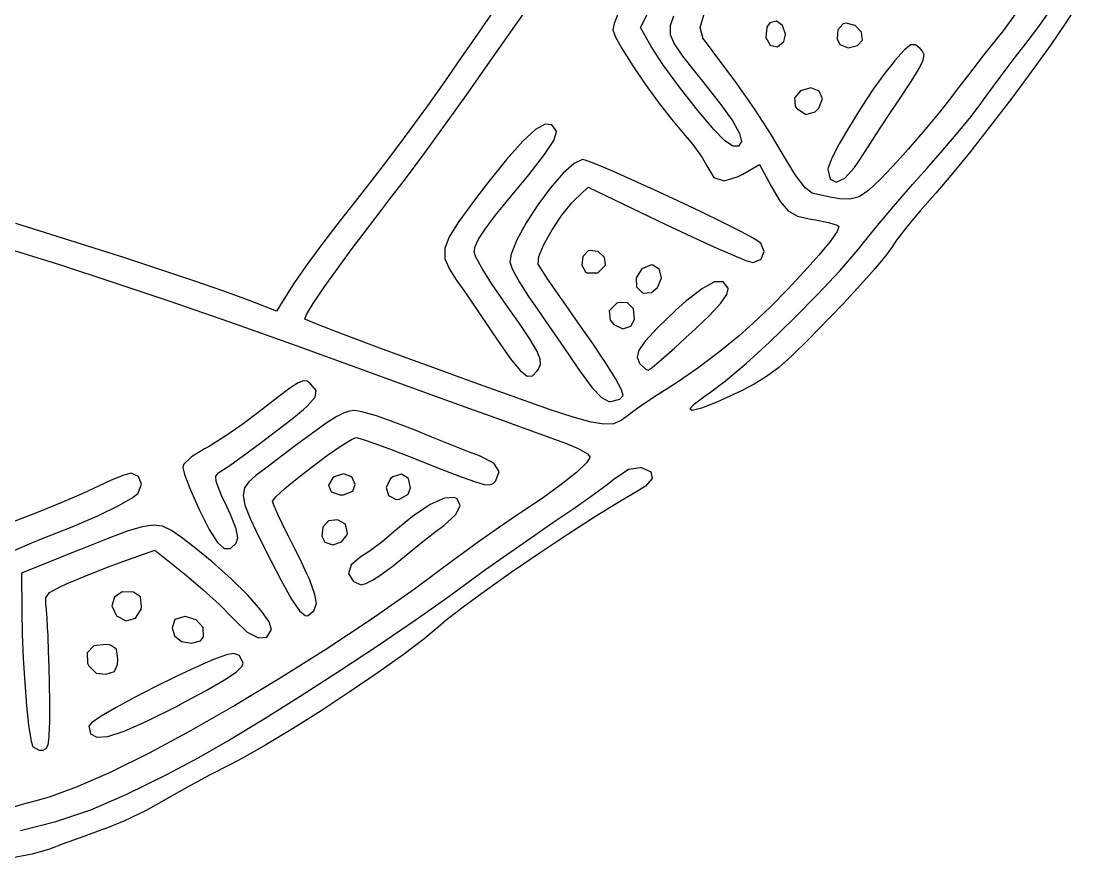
# Model space of a CAD drawing. Header units: inches. Extents: x -2.16 to 7.19, y -6.87 to -1.22.
# Drawn here: x 1.157 to 1.744, y -6.352 to -5.884 of the extents above; entities that cross this region are included whole.
import ezdxf

# ---------------------------------------------------------------- set-up
doc = ezdxf.new("R2010")
doc.units = ezdxf.units.IN
doc.header["$MEASUREMENT"] = 0
doc.layers.add('Front', color=13, linetype='CONTINUOUS', true_color=0xc83434)

msp = doc.modelspace()

# ---------------------------------------------------------------- linework, layer by layer
at = {"layer": 'Front', "linetype": 'CONTINUOUS'}
for p, q in [((1.43381, -5.88511), (1.44348, -5.87143)), ((1.50273, -5.8878), (1.51062, -5.87206)), ((1.42083, -5.87837), (1.40713, -5.89813)), ((1.4907, -5.87857), (1.48801, -5.88566)), ((1.52113, -5.88155), (1.51931, -5.88687)), ((1.53591, -5.88775), (1.5383, -5.87965)), ((1.71416, -5.87694), (1.70498, -5.88962)), ((1.72443, -5.88801), (1.73164, -5.87777)), ((1.744, -5.87899), (1.73975, -5.88546)), ((1.42357, -5.89969), (1.43381, -5.88511)), ((1.48801, -5.88566), (1.48726, -5.88907)), ((1.51931, -5.88687), (1.51932, -5.89168)), ((1.5748, -5.88527), (1.57323, -5.88761)), ((1.57848, -5.88435), (1.5748, -5.88527)), ((1.58196, -5.88666), (1.57848, -5.88435)), ((1.5835, -5.89155), (1.58196, -5.88666)), ((1.61576, -5.88574), (1.61288, -5.88907)), ((1.61747, -5.88537), (1.61576, -5.88574)), ((1.62238, -5.88675), (1.61747, -5.88537)), ((1.62599, -5.89045), (1.62238, -5.88675)), ((1.73975, -5.88546), (1.73156, -5.89746)), ((1.48726, -5.88907), (1.4887, -5.89313)), ((1.4887, -5.89313), (1.49261, -5.90016)), ((1.50773, -5.89677), (1.50273, -5.8878)), ((1.51932, -5.89168), (1.52148, -5.89697)), ((1.53744, -5.89342), (1.53591, -5.88775)), ((1.53753, -5.89374), (1.53744, -5.89342)), ((1.57323, -5.88761), (1.57267, -5.89342)), ((1.57267, -5.89342), (1.57505, -5.89761)), ((1.58302, -5.89412), (1.5835, -5.89155)), ((1.61288, -5.88907), (1.61238, -5.89412)), ((1.62649, -5.89494), (1.62599, -5.89045)), ((1.70248, -5.8928), (1.69416, -5.90324)), ((1.70498, -5.88962), (1.70248, -5.8928)), ((1.71664, -5.8983), (1.72443, -5.88801)), ((1.40713, -5.89813), (1.40303, -5.90405)), ((1.50863, -5.89835), (1.50773, -5.89677)), ((1.51511, -5.90836), (1.50863, -5.89835)), ((1.52148, -5.89697), (1.52606, -5.90375)), ((1.53892, -5.89564), (1.53753, -5.89374)), ((1.54323, -5.90145), (1.53892, -5.89564)), ((1.57505, -5.89761), (1.57912, -5.89857)), ((1.57912, -5.89857), (1.58274, -5.8956)), ((1.58274, -5.8956), (1.58302, -5.89412)), ((1.61238, -5.89412), (1.61392, -5.89738)), ((1.61392, -5.89738), (1.61851, -5.89908)), ((1.61851, -5.89908), (1.62371, -5.89785)), ((1.62371, -5.89785), (1.62649, -5.89494)), ((1.65356, -5.89754), (1.65005, -5.90034)), ((1.65609, -5.89746), (1.65356, -5.89754)), ((1.65874, -5.89956), (1.65609, -5.89746)), ((1.71126, -5.90517), (1.71664, -5.8983)), ((1.73156, -5.89746), (1.7213, -5.91174)), ((1.40303, -5.90405), (1.3933, -5.91804)), ((1.41353, -5.91405), (1.42357, -5.89969)), ((1.49261, -5.90016), (1.49834, -5.90922)), ((1.52606, -5.90375), (1.53338, -5.913)), ((1.5492, -5.90946), (1.54323, -5.90145)), ((1.65005, -5.90034), (1.64443, -5.90639)), ((1.65993, -5.90085), (1.65874, -5.89956)), ((1.6609, -5.90301), (1.65993, -5.90085)), ((1.6604, -5.90602), (1.6609, -5.90301)), ((1.69416, -5.90324), (1.68565, -5.91413)), ((1.70334, -5.91552), (1.71126, -5.90517)), ((1.49834, -5.90922), (1.50524, -5.91934)), ((1.5238, -5.92035), (1.51511, -5.90836)), ((1.556, -5.91853), (1.5492, -5.90946)), ((1.64433, -5.90651), (1.63893, -5.91323)), ((1.64443, -5.90639), (1.64433, -5.90651)), ((1.65369, -5.91785), (1.65812, -5.91069)), ((1.65812, -5.91069), (1.6604, -5.90602)), ((1.40537, -5.92566), (1.41353, -5.91405)), ((1.53338, -5.913), (1.53728, -5.9178)), ((1.63893, -5.91323), (1.63253, -5.92222)), ((1.68565, -5.91413), (1.67833, -5.92371)), ((1.69643, -5.92478), (1.70334, -5.91552)), ((1.7213, -5.91174), (1.7098, -5.92723)), ((1.3933, -5.91804), (1.38471, -5.93019)), ((1.50524, -5.91934), (1.51268, -5.92959)), ((1.53366, -5.93293), (1.5238, -5.92035)), ((1.53728, -5.9178), (1.54735, -5.93053)), ((1.55816, -5.92144), (1.556, -5.91853)), ((1.56208, -5.92708), (1.55816, -5.92144)), ((1.59764, -5.92155), (1.59187, -5.92318)), ((1.6023, -5.92328), (1.59764, -5.92155)), ((1.63253, -5.92222), (1.62577, -5.93249)), ((1.64678, -5.92831), (1.65369, -5.91785)), ((1.39387, -5.94172), (1.40537, -5.92566)), ((1.56672, -5.93377), (1.56208, -5.92708)), ((1.59187, -5.92318), (1.58865, -5.92708)), ((1.58865, -5.92708), (1.58905, -5.93177)), ((1.60223, -5.93283), (1.60418, -5.92766)), ((1.60418, -5.92766), (1.6023, -5.92328)), ((1.64105, -5.93695), (1.64678, -5.92831)), ((1.67589, -5.92698), (1.66971, -5.93489)), ((1.67833, -5.92371), (1.67589, -5.92698)), ((1.69158, -5.93155), (1.69643, -5.92478)), ((1.7098, -5.92723), (1.69785, -5.94289)), ((1.38471, -5.93019), (1.3766, -5.94143)), ((1.51268, -5.92959), (1.52, -5.93902)), ((1.54366, -5.94474), (1.53366, -5.93293)), ((1.54735, -5.93053), (1.55416, -5.94009)), ((1.57528, -5.94702), (1.56672, -5.93377)), ((1.58905, -5.93177), (1.58975, -5.9328)), ((1.58975, -5.9328), (1.59493, -5.93628)), ((1.60021, -5.93481), (1.60223, -5.93283)), ((1.62577, -5.93249), (1.61925, -5.94301)), ((1.68707, -5.93756), (1.69158, -5.93155)), ((1.52, -5.93902), (1.52559, -5.94559)), ((1.55416, -5.94009), (1.55796, -5.9469)), ((1.59493, -5.93628), (1.60021, -5.93481)), ((1.63399, -5.94768), (1.64105, -5.93695)), ((1.66971, -5.93489), (1.66135, -5.94494)), ((1.67998, -5.94628), (1.68707, -5.93756)), ((1.3766, -5.94143), (1.36826, -5.95267)), ((1.38224, -5.95771), (1.39387, -5.94172)), ((1.44413, -5.94466), (1.43702, -5.95117)), ((1.44947, -5.94169), (1.44413, -5.94466)), ((1.45327, -5.94206), (1.44947, -5.94169)), ((1.45577, -5.94558), (1.45327, -5.94206)), ((1.45438, -5.95081), (1.45588, -5.94609)), ((1.45588, -5.94609), (1.45577, -5.94558)), ((1.52559, -5.94559), (1.53191, -5.95316)), ((1.54947, -5.95079), (1.54366, -5.94474)), ((1.61925, -5.94301), (1.61359, -5.95278)), ((1.66135, -5.94494), (1.65207, -5.95565)), ((1.67142, -5.95633), (1.67998, -5.94628)), ((1.69785, -5.94289), (1.68627, -5.95765)), ((1.43702, -5.95117), (1.42789, -5.96144)), ((1.44919, -5.95875), (1.45438, -5.95081)), ((1.55416, -5.95408), (1.54947, -5.95079)), ((1.55897, -5.95138), (1.55743, -5.95394)), ((1.55796, -5.9469), (1.55897, -5.95138)), ((1.58225, -5.95879), (1.57528, -5.94702)), ((1.62796, -5.95695), (1.63399, -5.94768)), ((1.36826, -5.95267), (1.35902, -5.96483)), ((1.37145, -5.97227), (1.38224, -5.95771)), ((1.53191, -5.95316), (1.53703, -5.96029)), ((1.55738, -5.95397), (1.55416, -5.95408)), ((1.55743, -5.95394), (1.55738, -5.95397)), ((1.61359, -5.95278), (1.60943, -5.96079)), ((1.62382, -5.96342), (1.62796, -5.95695)), ((1.65207, -5.95565), (1.64582, -5.9626)), ((1.66237, -5.96655), (1.67142, -5.95633)), ((1.68627, -5.95765), (1.67585, -5.97046)), ((1.42789, -5.96144), (1.4165, -5.97565)), ((1.44029, -5.96996), (1.44919, -5.95875)), ((1.46563, -5.96362), (1.4595, -5.96916)), ((1.47023, -5.96155), (1.46563, -5.96362)), ((1.47171, -5.96186), (1.47023, -5.96155)), ((1.47744, -5.96395), (1.47171, -5.96186)), ((1.53703, -5.96029), (1.53965, -5.96503)), ((1.58276, -5.9597), (1.58225, -5.95879)), ((1.58712, -5.96686), (1.58276, -5.9597)), ((1.60943, -5.96079), (1.60737, -5.96603)), ((1.62211, -5.96598), (1.62382, -5.96342)), ((1.64582, -5.9626), (1.63681, -5.97225)), ((1.35902, -5.96483), (1.3482, -5.97883)), ((1.4595, -5.96916), (1.45253, -5.9772)), ((1.48634, -5.96766), (1.47744, -5.96395)), ((1.49755, -5.97258), (1.48634, -5.96766)), ((1.53965, -5.96503), (1.54365, -5.97141)), ((1.55725, -5.97099), (1.55985, -5.9696)), ((1.55985, -5.9696), (1.56909, -5.96428)), ((1.56909, -5.96428), (1.57565, -5.97634)), ((1.5892, -5.97028), (1.58712, -5.96686)), ((1.60737, -5.96603), (1.60725, -5.96686)), ((1.60725, -5.96686), (1.60853, -5.9725)), ((1.61666, -5.97191), (1.62211, -5.96598)), ((1.65442, -5.97547), (1.66237, -5.96655)), ((1.3625, -5.98405), (1.37145, -5.97227)), ((1.43025, -5.98205), (1.44029, -5.96996)), ((1.51023, -5.97833), (1.49755, -5.97258)), ((1.54365, -5.97141), (1.54937, -5.97336)), ((1.54937, -5.97336), (1.55725, -5.97099)), ((1.59458, -5.97731), (1.5892, -5.97028)), ((1.60853, -5.9725), (1.6119, -5.97413)), ((1.6119, -5.97413), (1.61666, -5.97191)), ((1.63681, -5.97225), (1.63007, -5.97862)), ((1.64389, -5.98761), (1.65442, -5.97547)), ((1.67585, -5.97046), (1.66742, -5.98026)), ((1.3482, -5.97883), (1.33512, -5.99558)), ((1.4165, -5.97565), (1.4095, -5.98481)), ((1.45253, -5.9772), (1.44544, -5.98673)), ((1.46565, -5.98442), (1.4735, -5.97684)), ((1.4735, -5.97684), (1.51725, -5.9979)), ((1.52353, -5.9845), (1.51023, -5.97833)), ((1.57565, -5.97634), (1.58068, -5.98497)), ((1.5985, -5.98022), (1.59458, -5.97731)), ((1.60155, -5.9809), (1.5985, -5.98022)), ((1.6085, -5.98241), (1.60155, -5.9809)), ((1.63007, -5.97862), (1.62463, -5.98226)), ((1.66705, -5.98067), (1.65868, -5.99015)), ((1.66742, -5.98026), (1.66705, -5.98067)), ((1.35794, -5.98994), (1.3625, -5.98405)), ((1.4095, -5.98481), (1.40122, -5.99612)), ((1.42181, -5.99252), (1.43025, -5.98205)), ((1.44544, -5.98673), (1.43893, -5.99676)), ((1.45875, -5.99257), (1.46436, -5.98573)), ((1.46436, -5.98573), (1.46565, -5.98442)), ((1.53659, -5.99071), (1.52353, -5.9845)), ((1.58068, -5.98497), (1.58507, -5.99017)), ((1.61369, -5.98338), (1.6085, -5.98241)), ((1.6195, -5.98367), (1.61369, -5.98338)), ((1.62463, -5.98226), (1.6195, -5.98367)), ((1.34548, -6.00629), (1.35794, -5.98994)), ((1.41595, -6.0003), (1.42181, -5.99252)), ((1.45333, -6.00069), (1.45875, -5.99257)), ((1.54856, -5.99654), (1.53659, -5.99071)), ((1.58507, -5.99017), (1.59029, -5.99306)), ((1.59029, -5.99306), (1.5978, -5.99474)), ((1.63399, -5.99935), (1.64389, -5.98761)), ((1.65868, -5.99015), (1.65122, -5.99908)), ((1.17369, -6.00324), (1.15404, -5.99717)), ((1.33512, -5.99558), (1.33142, -6.0003)), ((1.40122, -5.99612), (1.39595, -6.00459)), ((1.43893, -5.99676), (1.4337, -6.00629)), ((1.51725, -5.9979), (1.53108, -6.00445)), ((1.5586, -6.00161), (1.54856, -5.99654)), ((1.5978, -5.99474), (1.60032, -5.99513)), ((1.60032, -5.99513), (1.60752, -5.99653)), ((1.60752, -5.99653), (1.61239, -5.99814)), ((1.61239, -5.99814), (1.6134, -5.99887)), ((1.6134, -5.99887), (1.61242, -6.00167)), ((1.65122, -5.99908), (1.64555, -6.0064)), ((1.19427, -6.00974), (1.17369, -6.00324)), ((1.33142, -6.0003), (1.32359, -6.01054)), ((1.39595, -6.00459), (1.39347, -6.01119)), ((1.41227, -6.00594), (1.41595, -6.0003)), ((1.44882, -6.0088), (1.45333, -6.00069)), ((1.53108, -6.00445), (1.54357, -6.01017)), ((1.56585, -6.00552), (1.5586, -6.00161)), ((1.61242, -6.00167), (1.60846, -6.00724)), ((1.62612, -6.00905), (1.63399, -5.99935)), ((1.21496, -6.0164), (1.19427, -6.00974)), ((1.32359, -6.01054), (1.31593, -6.02103)), ((1.34184, -6.01119), (1.34548, -6.00629)), ((1.40987, -6.01303), (1.41037, -6.01)), ((1.41037, -6.01), (1.41227, -6.00594)), ((1.4337, -6.00629), (1.43046, -6.01435)), ((1.44597, -6.0156), (1.44882, -6.0088)), ((1.54357, -6.01017), (1.55397, -6.01473)), ((1.56947, -6.00787), (1.56585, -6.00552)), ((1.56974, -6.00814), (1.56947, -6.00787)), ((1.57169, -6.01283), (1.56974, -6.00814)), ((1.60846, -6.00724), (1.60213, -6.0149)), ((1.62405, -6.01163), (1.62612, -6.00905)), ((1.64272, -6.01067), (1.63961, -6.01504)), ((1.64555, -6.0064), (1.64272, -6.01067)), ((1.15074, -6.01143), (1.17893, -6.02025)), ((1.23495, -6.02297), (1.21496, -6.0164)), ((1.33482, -6.02064), (1.34184, -6.01119)), ((1.39347, -6.01119), (1.39356, -6.01692)), ((1.41083, -6.01591), (1.40987, -6.01303)), ((1.41223, -6.01851), (1.41083, -6.01591)), ((1.43046, -6.01435), (1.42975, -6.01851)), ((1.44551, -6.01979), (1.44597, -6.0156)), ((1.47052, -6.01566), (1.46993, -6.02042)), ((1.47354, -6.01244), (1.47052, -6.01566)), ((1.4742, -6.01223), (1.47354, -6.01244)), ((1.47899, -6.01286), (1.4742, -6.01223)), ((1.48261, -6.01606), (1.47899, -6.01286)), ((1.48316, -6.02029), (1.48261, -6.01606)), ((1.55397, -6.01473), (1.56148, -6.01779)), ((1.57001, -6.01714), (1.57169, -6.01283)), ((1.60213, -6.0149), (1.59405, -6.02398)), ((1.61384, -6.0235), (1.62405, -6.01163)), ((1.63961, -6.01504), (1.63365, -6.0222)), ((1.17893, -6.02025), (1.2083, -6.02982)), ((1.31593, -6.02103), (1.30965, -6.03008)), ((1.32621, -6.03263), (1.33482, -6.02064)), ((1.39356, -6.01692), (1.39601, -6.02274)), ((1.41426, -6.02226), (1.41223, -6.01851)), ((1.41957, -6.03074), (1.41426, -6.02226)), ((1.42975, -6.01851), (1.43113, -6.02247)), ((1.43113, -6.02247), (1.43483, -6.02932)), ((1.44587, -6.02042), (1.44551, -6.01979)), ((1.44642, -6.02137), (1.44587, -6.02042)), ((1.44988, -6.02663), (1.44642, -6.02137)), ((1.46993, -6.02042), (1.47189, -6.02419)), ((1.47886, -6.02466), (1.48299, -6.0207)), ((1.48299, -6.0207), (1.48316, -6.02029)), ((1.50335, -6.02241), (1.50028, -6.02741)), ((1.50874, -6.0203), (1.50335, -6.02241)), ((1.50957, -6.02035), (1.50874, -6.0203)), ((1.51334, -6.02285), (1.50957, -6.02035)), ((1.56148, -6.01779), (1.56534, -6.019)), ((1.56534, -6.019), (1.56546, -6.019)), ((1.56546, -6.019), (1.57001, -6.01714)), ((1.63365, -6.0222), (1.62553, -6.03137)), ((1.25341, -6.02916), (1.23495, -6.02297)), ((1.39601, -6.02274), (1.39989, -6.02864)), ((1.45042, -6.02741), (1.44988, -6.02663)), ((1.4554, -6.0347), (1.45042, -6.02741)), ((1.47189, -6.02419), (1.47288, -6.02472)), ((1.47288, -6.02472), (1.47886, -6.02466)), ((1.50028, -6.02741), (1.50053, -6.03246)), ((1.51215, -6.03292), (1.51437, -6.02767)), ((1.51437, -6.02767), (1.51334, -6.02285)), ((1.59405, -6.02398), (1.58484, -6.03378)), ((1.60163, -6.03664), (1.61384, -6.0235)), ((1.2083, -6.02982), (1.23955, -6.04036)), ((1.26953, -6.03472), (1.25341, -6.02916)), ((1.3076, -6.03324), (1.29947, -6.04617)), ((1.30965, -6.03008), (1.3076, -6.03324)), ((1.31993, -6.04186), (1.32621, -6.03263)), ((1.39989, -6.02864), (1.40495, -6.03588)), ((1.42615, -6.0403), (1.41957, -6.03074)), ((1.43483, -6.02932), (1.4402, -6.03789)), ((1.50053, -6.03246), (1.50394, -6.03608)), ((1.50876, -6.03567), (1.51215, -6.03292)), ((1.53721, -6.03336), (1.52785, -6.04077)), ((1.54406, -6.02975), (1.53721, -6.03336)), ((1.54872, -6.02977), (1.54406, -6.02975)), ((1.55154, -6.0333), (1.54872, -6.02977)), ((1.55094, -6.03681), (1.55165, -6.03367)), ((1.55165, -6.03367), (1.55154, -6.0333)), ((1.58484, -6.03378), (1.57514, -6.04362)), ((1.62553, -6.03137), (1.61591, -6.04179)), ((1.28249, -6.03937), (1.26953, -6.03472)), ((1.29149, -6.04285), (1.28249, -6.03937)), ((1.40495, -6.03588), (1.41169, -6.04569)), ((1.4402, -6.03789), (1.44364, -6.04296)), ((1.46246, -6.04482), (1.4554, -6.0347)), ((1.50394, -6.03608), (1.50876, -6.03567)), ((1.54749, -6.04165), (1.55094, -6.03681)), ((1.58829, -6.0502), (1.60163, -6.03664)), ((1.23955, -6.04036), (1.27341, -6.05211)), ((1.29947, -6.04617), (1.29149, -6.04285)), ((1.31625, -6.04797), (1.31993, -6.04186)), ((1.41169, -6.04569), (1.41905, -6.0565)), ((1.42647, -6.04075), (1.42615, -6.0403)), ((1.43515, -6.05298), (1.42647, -6.04075)), ((1.44364, -6.04296), (1.45149, -6.05422)), ((1.46324, -6.04593), (1.46246, -6.04482)), ((1.47053, -6.05624), (1.46324, -6.04593)), ((1.48949, -6.04169), (1.48526, -6.04593)), ((1.48526, -6.04593), (1.48584, -6.05108)), ((1.49016, -6.04137), (1.48949, -6.04169)), ((1.49523, -6.04128), (1.49016, -6.04137)), ((1.49872, -6.04482), (1.49523, -6.04128)), ((1.49931, -6.05077), (1.49872, -6.04482)), ((1.52248, -6.0456), (1.51223, -6.05536)), ((1.52785, -6.04077), (1.52248, -6.0456)), ((1.54093, -6.04866), (1.54749, -6.04165)), ((1.57514, -6.04362), (1.56555, -6.05283)), ((1.61591, -6.04179), (1.60804, -6.05005)), ((1.31543, -6.05056), (1.31625, -6.04797)), ((1.31623, -6.05098), (1.31543, -6.05056)), ((1.32104, -6.05298), (1.31623, -6.05098)), ((1.48584, -6.05108), (1.48783, -6.05362)), ((1.49731, -6.05445), (1.49931, -6.05077)), ((1.53084, -6.0583), (1.54093, -6.04866)), ((1.57468, -6.06335), (1.58829, -6.0502)), ((1.60804, -6.05005), (1.59641, -6.06196)), ((1.27341, -6.05211), (1.31058, -6.06532)), ((1.32962, -6.05632), (1.32104, -6.05298)), ((1.34137, -6.06077), (1.32962, -6.05632)), ((1.41905, -6.0565), (1.42296, -6.0623)), ((1.44117, -6.06192), (1.43515, -6.05298)), ((1.45149, -6.05422), (1.45992, -6.06641)), ((1.47605, -6.06413), (1.47053, -6.05624)), ((1.48783, -6.05362), (1.49277, -6.05598)), ((1.49277, -6.05598), (1.49731, -6.05445)), ((1.51223, -6.05536), (1.50547, -6.06259)), ((1.56555, -6.05283), (1.55787, -6.05972)), ((1.35566, -6.0661), (1.34137, -6.06077)), ((1.42296, -6.0623), (1.4302, -6.07274)), ((1.44489, -6.06825), (1.44117, -6.06192)), ((1.50547, -6.06259), (1.50179, -6.06788)), ((1.5218, -6.06657), (1.53047, -6.05864)), ((1.53047, -6.05864), (1.53084, -6.0583)), ((1.55787, -6.05972), (1.54694, -6.06864)), ((1.56169, -6.07522), (1.57468, -6.06335)), ((1.59641, -6.06196), (1.58728, -6.07088)), ((1.31058, -6.06532), (1.34475, -6.07765)), ((1.37187, -6.07209), (1.35566, -6.0661)), ((1.44665, -6.07267), (1.44489, -6.06825)), ((1.45992, -6.06641), (1.46741, -6.07732)), ((1.48119, -6.07184), (1.47605, -6.06413)), ((1.50179, -6.06788), (1.50079, -6.07184)), ((1.51448, -6.07306), (1.5218, -6.06657)), ((1.54694, -6.06864), (1.53473, -6.07784)), ((1.38937, -6.0785), (1.37187, -6.07209)), ((1.4302, -6.07274), (1.43548, -6.07927)), ((1.4468, -6.07585), (1.44665, -6.07267)), ((1.48314, -6.07477), (1.48119, -6.07184)), ((1.48864, -6.08365), (1.48314, -6.07477)), ((1.50079, -6.07184), (1.50207, -6.07506)), ((1.50207, -6.07506), (1.50239, -6.07546)), ((1.50927, -6.07744), (1.51448, -6.07306)), ((1.55018, -6.08497), (1.56169, -6.07522)), ((1.58728, -6.07088), (1.57978, -6.07752)), ((1.34475, -6.07765), (1.36672, -6.08563)), ((1.40756, -6.0851), (1.38937, -6.0785)), ((1.43548, -6.07927), (1.43934, -6.08228)), ((1.44236, -6.08219), (1.44509, -6.07938)), ((1.44509, -6.07938), (1.44569, -6.07847)), ((1.44569, -6.07847), (1.4468, -6.07585)), ((1.46741, -6.07732), (1.46901, -6.07967)), ((1.46901, -6.07967), (1.47577, -6.08894)), ((1.50239, -6.07546), (1.50564, -6.07849)), ((1.50564, -6.07849), (1.50694, -6.07904)), ((1.50694, -6.07904), (1.50927, -6.07744)), ((1.53473, -6.07784), (1.52331, -6.08577)), ((1.57978, -6.07752), (1.57303, -6.0826)), ((1.31162, -6.08601), (1.30702, -6.08901)), ((1.31457, -6.08489), (1.31162, -6.08601)), ((1.31665, -6.08524), (1.31457, -6.08489)), ((1.31861, -6.08664), (1.31665, -6.08524)), ((1.32175, -6.09029), (1.31861, -6.08664)), ((1.36672, -6.08563), (1.38773, -6.09325)), ((1.42581, -6.09167), (1.40756, -6.0851)), ((1.43934, -6.08228), (1.44236, -6.08219)), ((1.49209, -6.09002), (1.48864, -6.08365)), ((1.52331, -6.08577), (1.51961, -6.08813)), ((1.54103, -6.09176), (1.55018, -6.08497)), ((1.56617, -6.08681), (1.55833, -6.09087)), ((1.57303, -6.0826), (1.56617, -6.08681)), ((1.30702, -6.08901), (1.30003, -6.09431)), ((1.32118, -6.09404), (1.32175, -6.09029)), ((1.4435, -6.09797), (1.42581, -6.09167)), ((1.47577, -6.08894), (1.48092, -6.09434)), ((1.49304, -6.09311), (1.49209, -6.09002)), ((1.51961, -6.08813), (1.51048, -6.09391)), ((1.53275, -6.09771), (1.53959, -6.09271)), ((1.53959, -6.09271), (1.54103, -6.09176)), ((1.55693, -6.09156), (1.54518, -6.09693)), ((1.55833, -6.09087), (1.55693, -6.09156)), ((1.30003, -6.09431), (1.29007, -6.10216)), ((1.31663, -6.09917), (1.32118, -6.09404)), ((1.38773, -6.09325), (1.40719, -6.10031)), ((1.45186, -6.1009), (1.4435, -6.09797)), ((1.48092, -6.09434), (1.48509, -6.09646)), ((1.48509, -6.09646), (1.4861, -6.09655)), ((1.4861, -6.09655), (1.49108, -6.09519)), ((1.49108, -6.09519), (1.49304, -6.09311)), ((1.51048, -6.09391), (1.5025, -6.09925)), ((1.53015, -6.10063), (1.53275, -6.09771)), ((1.54518, -6.09693), (1.53663, -6.10024)), ((1.29007, -6.10216), (1.28025, -6.10956)), ((1.30823, -6.10615), (1.31457, -6.10099)), ((1.31457, -6.10099), (1.31663, -6.09917)), ((1.33724, -6.1028), (1.33326, -6.10481)), ((1.34035, -6.10186), (1.33724, -6.1028)), ((1.34317, -6.10161), (1.34035, -6.10186)), ((1.34726, -6.10227), (1.34317, -6.10161)), ((1.35529, -6.10457), (1.34726, -6.10227)), ((1.3656, -6.10814), (1.35529, -6.10457)), ((1.40719, -6.10031), (1.42455, -6.1066)), ((1.46519, -6.10533), (1.45186, -6.1009)), ((1.496, -6.10404), (1.49196, -6.10712)), ((1.49701, -6.10321), (1.496, -6.10404)), ((1.5025, -6.09925), (1.49701, -6.10321)), ((1.53153, -6.10147), (1.53015, -6.10063)), ((1.53663, -6.10024), (1.53153, -6.10147)), ((1.28025, -6.10956), (1.27019, -6.11649)), ((1.29973, -6.11276), (1.30823, -6.10615)), ((1.32781, -6.10828), (1.32031, -6.11359)), ((1.33326, -6.10481), (1.32781, -6.10828)), ((1.37692, -6.11258), (1.3656, -6.10814)), ((1.42455, -6.1066), (1.43921, -6.11192)), ((1.47506, -6.10808), (1.46519, -6.10533)), ((1.48228, -6.10923), (1.47506, -6.10808)), ((1.48765, -6.10888), (1.48228, -6.10923)), ((1.49196, -6.10712), (1.48765, -6.10888)), ((1.27019, -6.11649), (1.26165, -6.12177)), ((1.29029, -6.11991), (1.29973, -6.11276)), ((1.32031, -6.11359), (1.31016, -6.12112)), ((1.38615, -6.11638), (1.37692, -6.11258)), ((1.39733, -6.12088), (1.38615, -6.11638)), ((1.43921, -6.11192), (1.45062, -6.11604)), ((1.45062, -6.11604), (1.45819, -6.11878)), ((1.26165, -6.12177), (1.25945, -6.12295)), ((1.28112, -6.12669), (1.29029, -6.11991)), ((1.31016, -6.12112), (1.29676, -6.13125)), ((1.32805, -6.12653), (1.33562, -6.12125)), ((1.33562, -6.12125), (1.34134, -6.11768)), ((1.34134, -6.11768), (1.34404, -6.11656)), ((1.34404, -6.11656), (1.34739, -6.11744)), ((1.34739, -6.11744), (1.3544, -6.11986)), ((1.3544, -6.11986), (1.36411, -6.12347)), ((1.40668, -6.12454), (1.39733, -6.12088)), ((1.45819, -6.11878), (1.46038, -6.11957)), ((1.46038, -6.11957), (1.46793, -6.1227)), ((1.25215, -6.12738), (1.2479, -6.13149)), ((1.25945, -6.12295), (1.25215, -6.12738)), ((1.27343, -6.13218), (1.28112, -6.12669)), ((1.31962, -6.13276), (1.32805, -6.12653)), ((1.36411, -6.12347), (1.37555, -6.12792)), ((1.37555, -6.12792), (1.37779, -6.12881)), ((1.41279, -6.12681), (1.40668, -6.12454)), ((1.41327, -6.12697), (1.41279, -6.12681)), ((1.42088, -6.13092), (1.41327, -6.12697)), ((1.46793, -6.1227), (1.47309, -6.12565)), ((1.47465, -6.12751), (1.47257, -6.13075)), ((1.47309, -6.12565), (1.47465, -6.12751)), ((1.2479, -6.13149), (1.24725, -6.13325)), ((1.24725, -6.13325), (1.24828, -6.13732)), ((1.26844, -6.13546), (1.27343, -6.13218)), ((1.2936, -6.13366), (1.28809, -6.13783)), ((1.29676, -6.13125), (1.2936, -6.13366)), ((1.31133, -6.1392), (1.31962, -6.13276)), ((1.37779, -6.12881), (1.39241, -6.13463)), ((1.42383, -6.13557), (1.42088, -6.13092)), ((1.47257, -6.13075), (1.46693, -6.13605)), ((1.49602, -6.13417), (1.50242, -6.13325)), ((1.50242, -6.13325), (1.50325, -6.13339)), ((1.50325, -6.13339), (1.50849, -6.13572)), ((1.21433, -6.13761), (1.20735, -6.14038)), ((1.21851, -6.13655), (1.21433, -6.13761)), ((1.22252, -6.13832), (1.21851, -6.13655)), ((1.22417, -6.1427), (1.22252, -6.13832)), ((1.24828, -6.13732), (1.25101, -6.14452)), ((1.26572, -6.13809), (1.26719, -6.13625)), ((1.26587, -6.14112), (1.26572, -6.13809)), ((1.26719, -6.13625), (1.26844, -6.13546)), ((1.28809, -6.13783), (1.28407, -6.1413)), ((1.30642, -6.14323), (1.31133, -6.1392)), ((1.33103, -6.13902), (1.32852, -6.14323)), ((1.33169, -6.13852), (1.33103, -6.13902)), ((1.337, -6.13684), (1.33169, -6.13852)), ((1.34156, -6.13847), (1.337, -6.13684)), ((1.3435, -6.14283), (1.34156, -6.13847)), ((1.36322, -6.13951), (1.36081, -6.14442)), ((1.36444, -6.13847), (1.36322, -6.13951)), ((1.36938, -6.13708), (1.36444, -6.13847)), ((1.37325, -6.1394), (1.36938, -6.13708)), ((1.3743, -6.14466), (1.37325, -6.1394)), ((1.39241, -6.13463), (1.4031, -6.13876)), ((1.4031, -6.13876), (1.41054, -6.14139)), ((1.42194, -6.14067), (1.42383, -6.13557)), ((1.46693, -6.13605), (1.45845, -6.14285)), ((1.4834, -6.14332), (1.4887, -6.13916)), ((1.4887, -6.13916), (1.48888, -6.13901)), ((1.48888, -6.13901), (1.49602, -6.13417)), ((1.50922, -6.13941), (1.50551, -6.14379)), ((1.50849, -6.13572), (1.50922, -6.13941)), ((1.20031, -6.14365), (1.19143, -6.14779)), ((1.20735, -6.14038), (1.20031, -6.14365)), ((1.22243, -6.14759), (1.22417, -6.1427)), ((1.25101, -6.14452), (1.25493, -6.1535)), ((1.26785, -6.14645), (1.26587, -6.14112)), ((1.28165, -6.14475), (1.28092, -6.14887)), ((1.28407, -6.1413), (1.28165, -6.14475)), ((1.29915, -6.14963), (1.30417, -6.14507)), ((1.30417, -6.14507), (1.30642, -6.14323)), ((1.32852, -6.14323), (1.33008, -6.14688)), ((1.34217, -6.14661), (1.34294, -6.14442)), ((1.34294, -6.14442), (1.3435, -6.14283)), ((1.36081, -6.14442), (1.36212, -6.14889)), ((1.37299, -6.14816), (1.3743, -6.14466)), ((1.41054, -6.14139), (1.41545, -6.14272)), ((1.41545, -6.14272), (1.41851, -6.14292)), ((1.41851, -6.14292), (1.42043, -6.14219)), ((1.42043, -6.14219), (1.42191, -6.14071)), ((1.42191, -6.14071), (1.42194, -6.14067)), ((1.45845, -6.14285), (1.44783, -6.15058)), ((1.47509, -6.14939), (1.4834, -6.14332)), ((1.50551, -6.14379), (1.50201, -6.14604)), ((1.19143, -6.14779), (1.17983, -6.15281)), ((1.21162, -6.1546), (1.2194, -6.1501)), ((1.2194, -6.1501), (1.22243, -6.14759)), ((1.26895, -6.14887), (1.26785, -6.14645)), ((1.27183, -6.15517), (1.26895, -6.14887)), ((1.28092, -6.14887), (1.28196, -6.15433)), ((1.29725, -6.15213), (1.29915, -6.14963)), ((1.33008, -6.14688), (1.33487, -6.14863)), ((1.33487, -6.14863), (1.33695, -6.14856)), ((1.33695, -6.14856), (1.34217, -6.14661)), ((1.36212, -6.14889), (1.36637, -6.15111)), ((1.36637, -6.15111), (1.3682, -6.15105)), ((1.3682, -6.15105), (1.37299, -6.14816)), ((1.39329, -6.15035), (1.3853, -6.15401)), ((1.39873, -6.15004), (1.39329, -6.15035)), ((1.40032, -6.15085), (1.39873, -6.15004)), ((1.40211, -6.15451), (1.40032, -6.15085)), ((1.44783, -6.15058), (1.43577, -6.15869)), ((1.46486, -6.15658), (1.47509, -6.14939)), ((1.50201, -6.14604), (1.49066, -6.15261)), ((1.17983, -6.15281), (1.16745, -6.15789)), ((1.20015, -6.16014), (1.21162, -6.1546)), ((1.25493, -6.1535), (1.25625, -6.15633)), ((1.25625, -6.15633), (1.26206, -6.16791)), ((1.27384, -6.15956), (1.27183, -6.15517)), ((1.28196, -6.15433), (1.28487, -6.16182)), ((1.29799, -6.1544), (1.29725, -6.15213)), ((1.30066, -6.16037), (1.29799, -6.1544)), ((1.3853, -6.15401), (1.37551, -6.1606)), ((1.39958, -6.15963), (1.40211, -6.15451)), ((1.45384, -6.1641), (1.46486, -6.15658)), ((1.49066, -6.15261), (1.47698, -6.16108)), ((1.16225, -6.15994), (1.14872, -6.16522)), ((1.16745, -6.15789), (1.16225, -6.15994)), ((1.18558, -6.16645), (1.20015, -6.16014)), ((1.27701, -6.16758), (1.27384, -6.15956)), ((1.28487, -6.16182), (1.28974, -6.17201)), ((1.30482, -6.16891), (1.30066, -6.16037)), ((1.3285, -6.16314), (1.32542, -6.16656)), ((1.33357, -6.16248), (1.3285, -6.16314)), ((1.33803, -6.16491), (1.33357, -6.16248)), ((1.37551, -6.1606), (1.36616, -6.16834)), ((1.39288, -6.16574), (1.39958, -6.15963)), ((1.43402, -6.15982), (1.42394, -6.16654)), ((1.43577, -6.15869), (1.43402, -6.15982)), ((1.47698, -6.16108), (1.46183, -6.17084)), ((1.1685, -6.17322), (1.18558, -6.16645)), ((1.21625, -6.16893), (1.20506, -6.17319)), ((1.22455, -6.16635), (1.21625, -6.16893)), ((1.23085, -6.16542), (1.22455, -6.16635)), ((1.23602, -6.16612), (1.23085, -6.16542)), ((1.24094, -6.16843), (1.23602, -6.16612)), ((1.24649, -6.17231), (1.24094, -6.16843)), ((1.26206, -6.16791), (1.26664, -6.17518)), ((1.27798, -6.17263), (1.27701, -6.16758)), ((1.30623, -6.17169), (1.30482, -6.16891)), ((1.32542, -6.16656), (1.3249, -6.17169)), ((1.33926, -6.16999), (1.33803, -6.16491)), ((1.36616, -6.16834), (1.35855, -6.17475)), ((1.38798, -6.16946), (1.39288, -6.16574)), ((1.42394, -6.16654), (1.41222, -6.17479)), ((1.44363, -6.17104), (1.45384, -6.1641)), ((1.163, -6.17539), (1.1685, -6.17322)), ((1.20506, -6.17319), (1.1901, -6.17915)), ((1.25355, -6.17775), (1.24649, -6.17231)), ((1.26664, -6.17518), (1.27041, -6.17855)), ((1.27697, -6.17563), (1.27798, -6.17263)), ((1.28974, -6.17201), (1.29666, -6.18558)), ((1.30998, -6.179), (1.30623, -6.17169)), ((1.3249, -6.17169), (1.32653, -6.17499)), ((1.32653, -6.17499), (1.33094, -6.17646)), ((1.33094, -6.17646), (1.33591, -6.17478)), ((1.33591, -6.17478), (1.33907, -6.17085)), ((1.33907, -6.17085), (1.33926, -6.16999)), ((1.35855, -6.17475), (1.35129, -6.1802)), ((1.37943, -6.17619), (1.38798, -6.16946)), ((1.41222, -6.17479), (1.4011, -6.18296)), ((1.42971, -6.18073), (1.44363, -6.17104)), ((1.46183, -6.17084), (1.44606, -6.18133)), ((1.15353, -6.17942), (1.163, -6.17539)), ((1.18913, -6.17954), (1.15725, -6.19222)), ((1.1901, -6.17915), (1.18913, -6.17954)), ((1.21379, -6.1858), (1.23158, -6.1794)), ((1.23158, -6.1794), (1.24932, -6.1936)), ((1.2636, -6.18588), (1.25355, -6.17775)), ((1.27041, -6.17855), (1.27382, -6.17843)), ((1.27382, -6.17843), (1.27697, -6.17563)), ((1.31278, -6.1845), (1.30998, -6.179)), ((1.35129, -6.1802), (1.34679, -6.18304)), ((1.371, -6.18302), (1.37943, -6.17619)), ((1.41624, -6.19032), (1.42971, -6.18073)), ((1.2037, -6.18956), (1.21379, -6.1858)), ((1.27421, -6.19538), (1.2636, -6.18588)), ((1.29666, -6.18558), (1.30206, -6.19606)), ((1.31654, -6.19267), (1.31278, -6.1845)), ((1.34679, -6.18304), (1.34121, -6.18763)), ((1.36477, -6.188), (1.371, -6.18302)), ((1.39932, -6.18432), (1.37659, -6.20115)), ((1.4011, -6.18296), (1.39932, -6.18432)), ((1.44606, -6.18133), (1.43054, -6.19194)), ((1.15725, -6.19222), (1.15736, -6.21376)), ((1.19221, -6.19408), (1.2037, -6.18956)), ((1.3179, -6.19562), (1.31654, -6.19267)), ((1.34121, -6.18763), (1.33979, -6.19267)), ((1.33979, -6.19267), (1.34254, -6.19697)), ((1.35784, -6.19313), (1.36477, -6.188)), ((1.40509, -6.19849), (1.41624, -6.19032)), ((1.43054, -6.19194), (1.41613, -6.20209)), ((1.17842, -6.20002), (1.18281, -6.19802)), ((1.18281, -6.19802), (1.19221, -6.19408)), ((1.24932, -6.1936), (1.2587, -6.2015)), ((1.28349, -6.20462), (1.27421, -6.19538)), ((1.30206, -6.19606), (1.3079, -6.20676)), ((1.32103, -6.20416), (1.3179, -6.19562)), ((1.34254, -6.19697), (1.34679, -6.19885)), ((1.34679, -6.19885), (1.34934, -6.19799)), ((1.34934, -6.19799), (1.35304, -6.19621)), ((1.35304, -6.19621), (1.35784, -6.19313)), ((1.39516, -6.20577), (1.40509, -6.19849)), ((1.17076, -6.20601), (1.17296, -6.20314)), ((1.17296, -6.20314), (1.17842, -6.20002)), ((1.21352, -6.20267), (1.20915, -6.20571)), ((1.21978, -6.20281), (1.21352, -6.20267)), ((1.22371, -6.20557), (1.21978, -6.20281)), ((1.2587, -6.2015), (1.26777, -6.20983)), ((1.32185, -6.20929), (1.32103, -6.20416)), ((1.37659, -6.20115), (1.35234, -6.21808)), ((1.41613, -6.20209), (1.4037, -6.2112)), ((1.17086, -6.20957), (1.17076, -6.20601)), ((1.17101, -6.21054), (1.17086, -6.20957)), ((1.20915, -6.20571), (1.20766, -6.21054)), ((1.22427, -6.21114), (1.22371, -6.20557)), ((1.26777, -6.20983), (1.27489, -6.21706)), ((1.29076, -6.21289), (1.28349, -6.20462)), ((1.3079, -6.20676), (1.31232, -6.21324)), ((1.32038, -6.21323), (1.32185, -6.20929)), ((1.37702, -6.21854), (1.39516, -6.20577)), ((1.15736, -6.21376), (1.15762, -6.22623)), ((1.17106, -6.21089), (1.17101, -6.21054)), ((1.17156, -6.21714), (1.17106, -6.21089)), ((1.20766, -6.21054), (1.21002, -6.2158)), ((1.21002, -6.2158), (1.21035, -6.21614)), ((1.21035, -6.21614), (1.21575, -6.2188)), ((1.22091, -6.21733), (1.22405, -6.21239)), ((1.22405, -6.21239), (1.22427, -6.21114)), ((1.29539, -6.2195), (1.29076, -6.21289)), ((1.31232, -6.21324), (1.31564, -6.21593)), ((1.31564, -6.21593), (1.31687, -6.21603)), ((1.31687, -6.21603), (1.32038, -6.21323)), ((1.4037, -6.2112), (1.39411, -6.21867)), ((1.17184, -6.2227), (1.17156, -6.21714)), ((1.21575, -6.2188), (1.22091, -6.21733)), ((1.24288, -6.21821), (1.24126, -6.2227)), ((1.24841, -6.21655), (1.24288, -6.21821)), ((1.24857, -6.21655), (1.24841, -6.21655)), ((1.25471, -6.21834), (1.24857, -6.21655)), ((1.25859, -6.22257), (1.25471, -6.21834)), ((1.27489, -6.21706), (1.27622, -6.21856)), ((1.27622, -6.21856), (1.2832, -6.22524)), ((1.29672, -6.22375), (1.29539, -6.2195)), ((1.35234, -6.21808), (1.32714, -6.23479)), ((1.35654, -6.23245), (1.37702, -6.21854)), ((1.39411, -6.21867), (1.38975, -6.22242)), ((1.15762, -6.22623), (1.15822, -6.23983)), ((1.17205, -6.22689), (1.17184, -6.2227)), ((1.1724, -6.23676), (1.17205, -6.22689)), ((1.24126, -6.2227), (1.24268, -6.22717)), ((1.24268, -6.22717), (1.24656, -6.23047)), ((1.25707, -6.22996), (1.25886, -6.22777)), ((1.25886, -6.22777), (1.25859, -6.22257)), ((1.2832, -6.22524), (1.28944, -6.22845)), ((1.28944, -6.22845), (1.2942, -6.22801)), ((1.2942, -6.22801), (1.29672, -6.22375)), ((1.38975, -6.22242), (1.38169, -6.22918)), ((1.19768, -6.23292), (1.19391, -6.23676)), ((1.20454, -6.23205), (1.19768, -6.23292)), ((1.20699, -6.23247), (1.20454, -6.23205)), ((1.21022, -6.23478), (1.20699, -6.23247)), ((1.24656, -6.23047), (1.25211, -6.23143)), ((1.25211, -6.23143), (1.25707, -6.22996)), ((1.33479, -6.24681), (1.35654, -6.23245)), ((1.38169, -6.22918), (1.3702, -6.23782)), ((1.17248, -6.23911), (1.1724, -6.23676)), ((1.17281, -6.25273), (1.17248, -6.23911)), ((1.19391, -6.23676), (1.19406, -6.24253)), ((1.211, -6.2403), (1.21022, -6.23478)), ((1.27157, -6.23783), (1.26432, -6.24055)), ((1.27554, -6.23702), (1.27157, -6.23783)), ((1.27885, -6.23826), (1.27554, -6.23702)), ((1.281, -6.24246), (1.27885, -6.23826)), ((1.32714, -6.23479), (1.30158, -6.25094)), ((1.3702, -6.23782), (1.35622, -6.24774)), ((1.15822, -6.23983), (1.15908, -6.25354)), ((1.19406, -6.24253), (1.19475, -6.24404)), ((1.19475, -6.24404), (1.19896, -6.24813)), ((1.20913, -6.24715), (1.21087, -6.24333)), ((1.21087, -6.24333), (1.211, -6.2403)), ((1.25468, -6.24474), (1.24355, -6.24995)), ((1.26432, -6.24055), (1.25468, -6.24474)), ((1.27703, -6.24747), (1.28035, -6.24422)), ((1.28035, -6.24422), (1.281, -6.24246)), ((1.19896, -6.24813), (1.2043, -6.24857)), ((1.2043, -6.24857), (1.20913, -6.24715)), ((1.24355, -6.24995), (1.2318, -6.25574)), ((1.2705, -6.25189), (1.27703, -6.24747)), ((1.30158, -6.25094), (1.27622, -6.26619)), ((1.31282, -6.26095), (1.33479, -6.24681)), ((1.35622, -6.24774), (1.34065, -6.25834)), ((1.15908, -6.25354), (1.16012, -6.26634)), ((1.17301, -6.26584), (1.17281, -6.25273)), ((1.2318, -6.25574), (1.22032, -6.26166)), ((1.26031, -6.25778), (1.2705, -6.25189)), ((1.22032, -6.26166), (1.21, -6.26727)), ((1.246, -6.26544), (1.26031, -6.25778)), ((1.29168, -6.27416), (1.31282, -6.26095)), ((1.34065, -6.25834), (1.32441, -6.26902)), ((1.16012, -6.26634), (1.16125, -6.27719)), ((1.17302, -6.27658), (1.17301, -6.26584)), ((1.21, -6.26727), (1.20171, -6.27212)), ((1.22727, -6.27486), (1.24368, -6.26665)), ((1.24368, -6.26665), (1.246, -6.26544)), ((1.27622, -6.26619), (1.25164, -6.28021)), ((1.32441, -6.26902), (1.30842, -6.27916)), ((1.20171, -6.27212), (1.19635, -6.27577)), ((1.21462, -6.2804), (1.22727, -6.27486)), ((1.27244, -6.28578), (1.29168, -6.27416)), ((1.16125, -6.27719), (1.16239, -6.28508)), ((1.17272, -6.28372), (1.17297, -6.27761)), ((1.17297, -6.27761), (1.17302, -6.27658)), ((1.19635, -6.27577), (1.19475, -6.27761)), ((1.19475, -6.27761), (1.19582, -6.28189)), ((1.2054, -6.28337), (1.21462, -6.2804)), ((1.25164, -6.28021), (1.22842, -6.29267)), ((1.30842, -6.27916), (1.2936, -6.28816)), ((1.16239, -6.28508), (1.16345, -6.28896)), ((1.17206, -6.288), (1.17272, -6.28372)), ((1.19582, -6.28189), (1.19925, -6.28383)), ((1.19925, -6.28383), (1.2054, -6.28337)), ((1.25616, -6.2951), (1.27244, -6.28578)), ((1.16345, -6.28896), (1.16711, -6.29103)), ((1.16711, -6.29103), (1.16936, -6.29099)), ((1.16936, -6.29099), (1.17096, -6.29018)), ((1.17096, -6.29018), (1.17206, -6.288)), ((1.2936, -6.28816), (1.28086, -6.29541)), ((1.22842, -6.29267), (1.20713, -6.30324)), ((1.23832, -6.30467), (1.25616, -6.2951)), ((1.28086, -6.29541), (1.2735, -6.29921)), ((1.20713, -6.30324), (1.18834, -6.31158)), ((1.2735, -6.29921), (1.26223, -6.30493)), ((1.2161, -6.31567), (1.23832, -6.30467)), ((1.26223, -6.30493), (1.24949, -6.31184)), ((1.18834, -6.31158), (1.17264, -6.31737)), ((1.19587, -6.3243), (1.2161, -6.31567)), ((1.24949, -6.31184), (1.23804, -6.31844)), ((1.1577, -6.32135), (1.15077, -6.32337)), ((1.166, -6.31923), (1.1577, -6.32135)), ((1.17264, -6.31737), (1.166, -6.31923)), ((1.23802, -6.31844), (1.22678, -6.32463)), ((1.23804, -6.31844), (1.23802, -6.31844)), ((1.17647, -6.33093), (1.19587, -6.3243)), ((1.22678, -6.32463), (1.21435, -6.3306)), ((1.15674, -6.33596), (1.17647, -6.33093)), ((1.21435, -6.3306), (1.20336, -6.3351)), ((1.192, -6.33917), (1.1806, -6.34339)), ((1.20302, -6.33522), (1.192, -6.33917)), ((1.20336, -6.3351), (1.20302, -6.33522)), ((1.1806, -6.34339), (1.1728, -6.34638)), ((1.1632, -6.34916), (1.14935, -6.35176)), ((1.1728, -6.34638), (1.1632, -6.34916))]:
    msp.add_line(p, q, dxfattribs=at)

doc.saveas('drawing.dxf')
